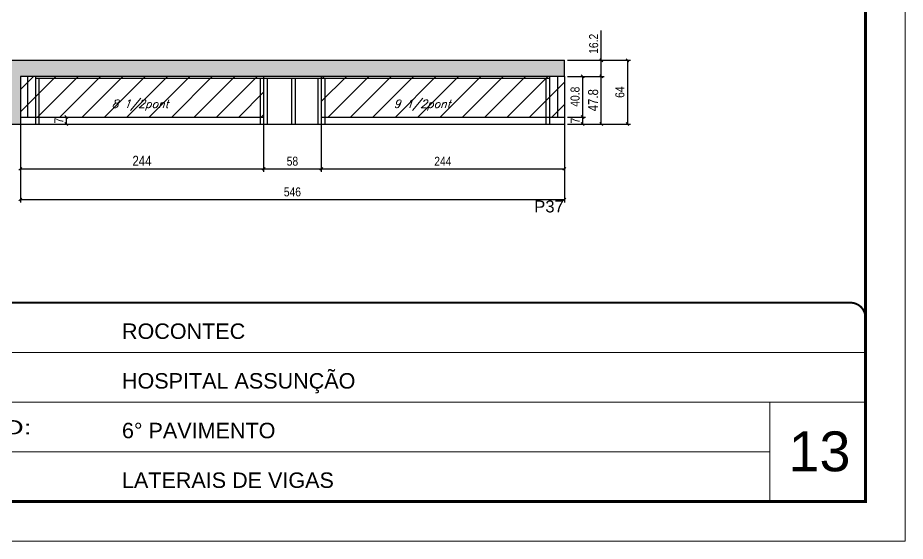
# Model space of a CAD drawing. Extents: x -20960 to -5926, y -2106 to 21915.
# Drawn here: x -11613 to -10722, y 17420 to 17945 of the extents above; entities that cross this region are included whole.
import ezdxf

# ---------------------------------------------------------------- set-up
doc = ezdxf.new("R2010")
doc.units = 0
doc.linetypes.add('CONTINUO', pattern=[0])
doc.linetypes.add('DASHED', pattern=[0.75, 0.5, -0.25])
for name, color, linetype in [('5', 5, 'Continuous'), ('COTA', 241, 'Continuous'), ('Painéis', 200, 'Continuous'), ('Reaproveitamento', 251, 'Continuous'), ('SARR_2.2x7', 40, 'Continuous'), ('SARR_3.5x7', 81, 'Continuous'), ('texto', 7, 'Continuous')]:
    doc.layers.add(name, color=color, linetype=linetype)
for name, color, linetype, lineweight in [('CARIMBO', 255, 'Continuous', 9), ('Folhas', 255, 'Continuous', 9), ('SARRAFO DE PRESSAO', 251, 'DASHED', 9)]:
    doc.layers.add(name, color=color, linetype=linetype, lineweight=lineweight)
doc.styles.add('ARIAL', font='arial.ttf')
doc.styles.add('COTA TECNICA', font='techl___.ttf', dxfattribs={"height": 10})
doc.styles.add('COTA TECNICA-50', font='techl___.ttf', dxfattribs={"height": 9})
doc.styles.add('Romans', font='romans.shx')
doc.styles.get("Standard").update_dxf_attribs({"font": 'arial.ttf'})
doc.styles.add('Tecnologia', font='')
doc.styles.get('Tecnologia').set_extended_font_data('Forgotten Futurist')
doc.dimstyles.new('COTA PAINEL-50', dxfattribs={"dimtxt": 9, "dimasz": 3, "dimexe": 3, "dimexo": 3, "dimgap": 3, "dimtad": 1, "dimdec": 1, "dimzin": 12, "dimdsep": 46, "dimtxsty": 'COTA TECNICA-50', "dimblk1": 'OBLIQUE', "dimblk2": 'OBLIQUE', "dimsah": 1, "dimcen": 0.9, "dimclrd": 4, "dimclre": 4, "dimclrt": 240, "dimadec": 1, "dimazin": 3, "dimtfac": 1, "dimtdec": 1, "dimtmove": 0, "dimatfit": 3, "dimfxl": 1, "dimtolj": 1, "dimtzin": 12, "dimarcsym": 0})
doc.dimstyles.new('PAINEL', dxfattribs={"dimtxt": 10, "dimasz": 3, "dimexe": 3, "dimexo": 3, "dimgap": 3, "dimtad": 1, "dimdec": 1, "dimzin": 12, "dimdsep": 46, "dimtxsty": 'COTA TECNICA', "dimblk1": 'OBLIQUE', "dimblk2": 'OBLIQUE', "dimsah": 1, "dimcen": 0.9, "dimclrd": 4, "dimclre": 4, "dimclrt": 240, "dimadec": 1, "dimazin": 3, "dimtfac": 1, "dimtdec": 1, "dimtmove": 0, "dimatfit": 3, "dimfxl": 1, "dimtolj": 1, "dimtzin": 12, "dimarcsym": 0})
pattern_1 = [(45, (-4768.5, -1148.575), (-11.22532, 11.22532), [])]

# ---------------------------------------------------------------- blocks, each defined once
blk = doc.blocks.new('9999999999')
at = {"color": 30, "linetype": 'CONTINUO'}
for p, q in [((98564.56, 34379.64), (99583.98, 34379.64)), ((98564.56, 34329.83), (99487.98, 34329.83)), ((99583.98, 34329.83), (99487.98, 34329.83)), ((99487.98, 34329.83), (99487.98, 34230.21)), ((98564.56, 34280.02), (99487.98, 34280.02))]:
    blk.add_line(p, q, dxfattribs=at)
at = {"color": 30, "linetype": 'CONTINUO', "const_width": 2}
blk.add_lwpolyline([(99583.98, 34230.21), (99583.98, 34414.45, 0.414214), (99568.98, 34429.45), (98228.98, 34429.45, 0.414214), (98213.98, 34414.45), (98213.98, 34245.21, 0.414214), (98228.98, 34230.21), (99583.98, 34230.21)], format="xyb", dxfattribs=at)
at = {"layer": 'Folhas'}
blk.add_lwpolyline([(98138.98, 34190.21), (99623.98, 34190.21), (99623.98, 35240.21), (98138.98, 35240.21)], close=True, dxfattribs=at)
at = {"layer": 'Folhas', "color": 30, "const_width": 3}
blk.add_lwpolyline([(98213.98, 34230.21), (99583.98, 34230.21), (99583.98, 35200.21), (98213.98, 35200.21)], close=True, dxfattribs=at)
at = {"color": 7, "linetype": 'Continuous', "ltscale": 5, "style": 'ARIAL'}
for s, height, p in [('ROCONTEC', 15.483, (98837.68, 34393.13)), ('HOSPITAL ASSUNÇÃO', 15.4829, (98837.68, 34343.32)), ('6° PAVIMENTO', 15.4829, (98837.68, 34293.51)), ('LATERAIS DE VIGAS', 15.4829, (98837.68, 34243.7))]:
    blk.add_text(s, height=height, dxfattribs=at).set_placement(p)
at = {"layer": 'Folhas', "color": 7, "style": 'Tecnologia', "width": 1.5}
blk.add_text('PAVIMENTO:', height=14, dxfattribs=at).set_placement((98573.65, 34297.5))
blk = doc.blocks.new('_Oblique')
at = {"color": 0, "linetype": 'ByBlock', "lineweight": -2}
blk.add_line((-0.5, -0.5), (0.5, 0.5), dxfattribs=at)
blk = doc.blocks.new('*D191')
at = {"layer": 'COTA', "color": 4, "linetype": 'ByBlock', "lineweight": -2, "transparency": 16777216}
for p, q in [((-11061.19, 17885.88), (-11024.18, 17885.88)), ((-11027.18, 17838.08), (-11027.18, 17885.88)), ((-11061.19, 17838.08), (-11024.18, 17838.08))]:
    blk.add_line(p, q, dxfattribs=at)
at = {"layer": 'Defpoints', "color": 0, "linetype": 'ByBlock', "transparency": 16777216}
for p in [(-11064.19, 17885.88), (-11027.18, 17885.88), (-11064.19, 17838.08)]:
    blk.add_point(p, dxfattribs=at)
at = {"layer": 'COTA', "color": 4, "linetype": 'ByBlock', "lineweight": -2, "transparency": 16777216, "xscale": 3, "yscale": 3, "zscale": 3}
for p, rotation in [((-11027.18, 17885.88), 90), ((-11027.18, 17838.08), 270)]:
    blk.add_blockref('_Oblique', p, dxfattribs=dict(at, rotation=rotation))
at = {"layer": 'COTA', "color": 240, "linetype": 'ByBlock', "transparency": 16777216, "insert": (-11035.27, 17861.98), "char_height": 10, "attachment_point": 5, "rotation": 90, "style": 'COTA TECNICA'}
blk.add_mtext('\\A1;47.8', dxfattribs=at)
blk = doc.blocks.new('*D202')
at = {"layer": 'COTA', "color": 4, "lineweight": -2, "transparency": 16777216}
for p, q in [((-11610.19, 17842.08), (-11610.19, 17790.16)), ((-11366.19, 17842.08), (-11366.19, 17790.16)), ((-11610.19, 17793.16), (-11366.19, 17793.16))]:
    blk.add_line(p, q, dxfattribs=at)
at = {"layer": 'Defpoints', "color": 0, "transparency": 16777216}
for p in [(-11610.19, 17845.08), (-11366.19, 17845.08), (-11366.19, 17793.16)]:
    blk.add_point(p, dxfattribs=at)
at = {"layer": 'COTA', "color": 4, "lineweight": -2, "transparency": 16777216, "xscale": 3, "yscale": 3, "zscale": 3, "rotation": 180}
blk.add_blockref('_Oblique', (-11610.19, 17793.16), dxfattribs=at)
at = {"layer": 'COTA', "color": 4, "lineweight": -2, "transparency": 16777216, "xscale": 3, "yscale": 3, "zscale": 3}
blk.add_blockref('_Oblique', (-11366.19, 17793.16), dxfattribs=at)
at = {"layer": 'COTA', "color": 240, "transparency": 16777216, "insert": (-11488.19, 17801.23), "char_height": 10, "attachment_point": 5, "style": 'COTA TECNICA'}
blk.add_mtext('\\A1;244', dxfattribs=at)
blk = doc.blocks.new('*D203')
at = {"layer": 'COTA', "color": 4, "lineweight": -2, "transparency": 16777216}
for p, q in [((-11064.19, 17842.08), (-11064.19, 17759.4)), ((-11610.19, 17835.08), (-11610.19, 17759.4)), ((-11610.19, 17762.4), (-11064.19, 17762.4))]:
    blk.add_line(p, q, dxfattribs=at)
at = {"layer": 'Defpoints', "color": 0, "transparency": 16777216}
for p in [(-11064.19, 17845.08), (-11610.19, 17838.08), (-11064.19, 17762.4)]:
    blk.add_point(p, dxfattribs=at)
at = {"layer": 'COTA', "color": 4, "lineweight": -2, "transparency": 16777216, "xscale": 3, "yscale": 3, "zscale": 3, "rotation": 180}
blk.add_blockref('_Oblique', (-11610.19, 17762.4), dxfattribs=at)
at = {"layer": 'COTA', "color": 4, "lineweight": -2, "transparency": 16777216, "xscale": 3, "yscale": 3, "zscale": 3}
blk.add_blockref('_Oblique', (-11064.19, 17762.4), dxfattribs=at)
at = {"layer": 'COTA', "color": 240, "transparency": 16777216, "insert": (-11337.19, 17770), "char_height": 9, "attachment_point": 5, "style": 'COTA TECNICA-50'}
blk.add_mtext('\\A1;546', dxfattribs=at)
blk = doc.blocks.new('*D204')
at = {"layer": 'COTA', "color": 4, "lineweight": -2, "transparency": 16777216}
for p, q in [((-11366.19, 17842.08), (-11366.19, 17790.16)), ((-11308.19, 17835.08), (-11308.19, 17790.16)), ((-11366.19, 17793.16), (-11308.19, 17793.16))]:
    blk.add_line(p, q, dxfattribs=at)
at = {"layer": 'Defpoints', "color": 0, "transparency": 16777216}
for p in [(-11366.19, 17845.08), (-11308.19, 17838.08), (-11308.19, 17793.16)]:
    blk.add_point(p, dxfattribs=at)
at = {"layer": 'COTA', "color": 4, "lineweight": -2, "transparency": 16777216, "xscale": 3, "yscale": 3, "zscale": 3, "rotation": 180}
blk.add_blockref('_Oblique', (-11366.19, 17793.16), dxfattribs=at)
at = {"layer": 'COTA', "color": 4, "lineweight": -2, "transparency": 16777216, "xscale": 3, "yscale": 3, "zscale": 3}
blk.add_blockref('_Oblique', (-11308.19, 17793.16), dxfattribs=at)
at = {"layer": 'COTA', "color": 240, "transparency": 16777216, "insert": (-11337.19, 17800.78), "char_height": 9, "attachment_point": 5, "style": 'COTA TECNICA-50'}
blk.add_mtext('\\A1;58', dxfattribs=at)
blk = doc.blocks.new('*D192')
at = {"layer": 'COTA', "color": 4, "lineweight": -2, "transparency": 16777216}
for p, q in [((-11308.19, 17842.08), (-11308.19, 17790.16)), ((-11064.19, 17842.08), (-11064.19, 17790.16)), ((-11308.19, 17793.16), (-11064.19, 17793.16))]:
    blk.add_line(p, q, dxfattribs=at)
at = {"layer": 'Defpoints', "color": 0, "transparency": 16777216}
for p in [(-11308.19, 17845.08), (-11064.19, 17845.08), (-11064.19, 17793.16)]:
    blk.add_point(p, dxfattribs=at)
at = {"layer": 'COTA', "color": 4, "lineweight": -2, "transparency": 16777216, "xscale": 3, "yscale": 3, "zscale": 3, "rotation": 180}
blk.add_blockref('_Oblique', (-11308.19, 17793.16), dxfattribs=at)
at = {"layer": 'COTA', "color": 4, "lineweight": -2, "transparency": 16777216, "xscale": 3, "yscale": 3, "zscale": 3}
blk.add_blockref('_Oblique', (-11064.19, 17793.16), dxfattribs=at)
at = {"layer": 'COTA', "color": 240, "transparency": 16777216, "insert": (-11186.19, 17800.73), "char_height": 9, "attachment_point": 5, "style": 'COTA TECNICA-50'}
blk.add_mtext('\\A1;244', dxfattribs=at)
blk = doc.blocks.new('*D205')
at = {"layer": 'COTA', "color": 4, "lineweight": -2, "transparency": 16777216}
for p, q in [((-11027.18, 17902.08), (-11027.18, 17932)), ((-11061.19, 17902.08), (-11024.18, 17902.08)), ((-11027.18, 17885.88), (-11027.18, 17902.08)), ((-11061.19, 17885.88), (-11024.18, 17885.88))]:
    blk.add_line(p, q, dxfattribs=at)
at = {"layer": 'Defpoints', "color": 0, "transparency": 16777216}
for p in [(-11064.19, 17902.08), (-11027.18, 17902.08), (-11064.19, 17885.88)]:
    blk.add_point(p, dxfattribs=at)
at = {"layer": 'COTA', "color": 4, "lineweight": -2, "transparency": 16777216, "xscale": 3, "yscale": 3, "zscale": 3}
for p, rotation in [((-11027.18, 17902.08), 90), ((-11027.18, 17885.88), 270)]:
    blk.add_blockref('_Oblique', p, dxfattribs=dict(at, rotation=rotation))
at = {"layer": 'COTA', "color": 240, "transparency": 16777216, "insert": (-11034.77, 17918.54), "char_height": 9, "attachment_point": 5, "rotation": 90, "style": 'COTA TECNICA-50'}
blk.add_mtext('\\A1;16.2', dxfattribs=at)
blk = doc.blocks.new('*D193')
at = {"layer": 'COTA', "color": 4, "lineweight": -2, "transparency": 16777216}
for p, q in [((-11061.19, 17902.08), (-10997.82, 17902.08)), ((-11000.82, 17902.08), (-11000.82, 17838.08)), ((-11061.19, 17838.08), (-10997.82, 17838.08))]:
    blk.add_line(p, q, dxfattribs=at)
at = {"layer": 'Defpoints', "color": 0, "transparency": 16777216}
for p in [(-11064.19, 17902.08), (-11064.19, 17838.08), (-11000.82, 17838.08)]:
    blk.add_point(p, dxfattribs=at)
at = {"layer": 'COTA', "color": 4, "lineweight": -2, "transparency": 16777216, "xscale": 3, "yscale": 3, "zscale": 3}
for p, rotation in [((-11000.82, 17902.08), 90), ((-11000.82, 17838.08), 270)]:
    blk.add_blockref('_Oblique', p, dxfattribs=dict(at, rotation=rotation))
at = {"layer": 'COTA', "color": 240, "transparency": 16777216, "insert": (-11008.42, 17870.08), "char_height": 9, "attachment_point": 5, "rotation": 90, "style": 'COTA TECNICA-50'}
blk.add_mtext('\\A1;64', dxfattribs=at)
blk = doc.blocks.new('*D207')
at = {"layer": 'COTA', "color": 4, "lineweight": -2, "transparency": 16777216}
for p, q in [((-11588.69, 17845.08), (-11561.02, 17845.08)), ((-11564.02, 17838.08), (-11564.02, 17845.08)), ((-11588.69, 17838.08), (-11561.02, 17838.08))]:
    blk.add_line(p, q, dxfattribs=at)
at = {"layer": 'Defpoints', "color": 0, "transparency": 16777216}
for p in [(-11591.69, 17845.08), (-11564.02, 17845.08), (-11591.69, 17838.08)]:
    blk.add_point(p, dxfattribs=at)
at = {"layer": 'COTA', "color": 4, "lineweight": -2, "transparency": 16777216, "xscale": 3, "yscale": 3, "zscale": 3}
for p, rotation in [((-11564.02, 17845.08), 90), ((-11564.02, 17838.08), 270)]:
    blk.add_blockref('_Oblique', p, dxfattribs=dict(at, rotation=rotation))
at = {"layer": 'COTA', "color": 240, "transparency": 16777216, "insert": (-11571.58, 17841.58), "char_height": 9, "attachment_point": 5, "rotation": 90, "style": 'COTA TECNICA-50'}
blk.add_mtext('\\A1;7', dxfattribs=at)
blk = doc.blocks.new('*D194')
at = {"layer": 'COTA', "color": 4, "lineweight": -2, "transparency": 16777216}
for p, q in [((-11061.19, 17845.08), (-11042.81, 17845.08)), ((-11045.81, 17838.08), (-11045.81, 17845.08)), ((-11061.19, 17838.08), (-11042.81, 17838.08))]:
    blk.add_line(p, q, dxfattribs=at)
at = {"layer": 'Defpoints', "color": 0, "transparency": 16777216}
for p in [(-11064.19, 17845.08), (-11045.81, 17845.08), (-11064.19, 17838.08)]:
    blk.add_point(p, dxfattribs=at)
at = {"layer": 'COTA', "color": 4, "lineweight": -2, "transparency": 16777216, "xscale": 3, "yscale": 3, "zscale": 3}
for p, rotation in [((-11045.81, 17845.08), 90), ((-11045.81, 17838.08), 270)]:
    blk.add_blockref('_Oblique', p, dxfattribs=dict(at, rotation=rotation))
at = {"layer": 'COTA', "color": 240, "transparency": 16777216, "insert": (-11053.37, 17841.58), "char_height": 9, "attachment_point": 5, "rotation": 90, "style": 'COTA TECNICA-50'}
blk.add_mtext('\\A1;7', dxfattribs=at)
blk = doc.blocks.new('*D195')
at = {"layer": 'COTA', "color": 4, "lineweight": -2, "transparency": 16777216}
for p, q in [((-11061.19, 17885.88), (-11042.81, 17885.88)), ((-11045.81, 17845.08), (-11045.81, 17885.88)), ((-11061.19, 17845.08), (-11042.81, 17845.08))]:
    blk.add_line(p, q, dxfattribs=at)
at = {"layer": 'Defpoints', "color": 0, "transparency": 16777216}
for p in [(-11064.19, 17885.88), (-11045.81, 17885.88), (-11064.19, 17845.08)]:
    blk.add_point(p, dxfattribs=at)
at = {"layer": 'COTA', "color": 4, "lineweight": -2, "transparency": 16777216, "xscale": 3, "yscale": 3, "zscale": 3}
for p, rotation in [((-11045.81, 17885.88), 90), ((-11045.81, 17845.08), 270)]:
    blk.add_blockref('_Oblique', p, dxfattribs=dict(at, rotation=rotation))
at = {"layer": 'COTA', "color": 240, "transparency": 16777216, "insert": (-11053.42, 17865.48), "char_height": 9, "attachment_point": 5, "rotation": 90, "style": 'COTA TECNICA-50'}
blk.add_mtext('\\A1;40.8', dxfattribs=at)

msp = doc.modelspace()

# ---------------------------------------------------------------- hatches: boundary and pattern name
at = {"layer": 'COTA', "linetype": 'ByBlock'}
h = msp.add_hatch(dxfattribs=at)
h.set_pattern_fill('AR-CONC', color=256, scale=0.03)
h.set_pattern_definition([(50, (-149412.5033, -5871.979), (5.46554007, -0.47817257), [0.5715, -6.2865]), (355, (-149412.5033, -5871.979), (-1.05730264, 5.73170536), [0.4572, -5.02921753]), (100.4514447, (-149412.048, -5872.019), (4.40823741, 5.25353256), [0.48570026, -5.34270734]), (46.1842, (-149412.503, -5870.455), (8.13237123, -1.26126984), [0.85725, -9.42975]), (96.6355576, (-149411.8256, -5870.56), (7.122124, 7.42278374), [0.7285507, -8.01406824]), (351.184151, (-149412.503, -5870.455), (7.122124, 7.42278374), [0.685799, -7.54379196]), (21, (-149411.7413, -5870.836), (4.54843174, -3.06795595), [0.5715, -6.2865]), (326, (-149411.7413, -5870.836), (1.85406085, 5.52563898), [0.4572, -5.0292]), (71.451445, (-149411.362, -5871.0916), (6.40249258, 2.45768307), [0.48570026, -5.34269813]), (37.5, (-149412.5033, -5871.979), (0.092658098, 2.536651166), [0, -4.96824, 0, -5.1054, 0, -5.04825]), (7.5, (-149412.5033, -5871.979), (2.004589875, 3.005417245), [0, -2.91084, 0, -4.85394, 0, -1.92405]), (327.5, (-149414.2025, -5871.979), (4.067717855, -0.17186232), [0, -1.905, 0, -5.9436, 0, -7.8867]), (317.5, (-149414.9645, -5871.979), (4.44387544, 0.76279473), [0, -2.4765, 0, -3.94716, 0, -5.6007])])
h.paths.add_polyline_path([(-11610.19, 17885.88), (-11064.19, 17885.88), (-11064.19, 17902.08), (-11834.29, 17902.08), (-11834.29, 17860.08), (-11660.19, 17860.08), (-11660.19, 17838.08), (-11610.19, 17838.08)])
at = {"layer": 'Reaproveitamento', "transparency": 33554684}
h = msp.add_hatch(dxfattribs=at)
h.set_pattern_fill('ANSI31', color=256, scale=5)
h.set_pattern_definition(pattern_1)
h.paths.add_polyline_path([(-11610.19, 17885.88), (-11610.19, 17845.08), (-11366.19, 17845.08), (-11366.19, 17885.88)])
h = msp.add_hatch(dxfattribs=at)
h.set_pattern_fill('ANSI31', color=256, scale=5)
h.set_pattern_definition(pattern_1)
h.paths.add_polyline_path([(-11064.19, 17845.08), (-11064.19, 17885.88), (-11308.19, 17885.88), (-11308.19, 17845.08)])

# ---------------------------------------------------------------- linework, layer by layer
at = {"layer": 'COTA', "linetype": 'ByBlock'}
for p, q in [((-11834.29, 17902.08), (-11064.19, 17902.08)), ((-11064.19, 17885.88), (-11064.19, 17902.08)), ((-11660.19, 17838.08), (-11610.19, 17838.08))]:
    msp.add_line(p, q, dxfattribs=at)
at = {"layer": 'Painéis', "linetype": 'ByBlock'}
for p, q in [((-11610.19, 17885.88), (-11610.19, 17838.08)), ((-11064.19, 17885.88), (-11610.19, 17885.88)), ((-11366.19, 17885.88), (-11366.19, 17838.08)), ((-11308.19, 17885.88), (-11308.19, 17838.08)), ((-11064.19, 17885.88), (-11064.19, 17838.08)), ((-11610.19, 17845.08), (-11366.19, 17845.08)), ((-11308.19, 17845.08), (-11064.19, 17845.08)), ((-11610.19, 17838.08), (-11064.19, 17838.08))]:
    msp.add_line(p, q, dxfattribs=at)
at = {"layer": 'SARR_2.2x7', "linetype": 'Continuous'}
for p, q in [((-11603.19, 17885.88), (-11603.19, 17845.08)), ((-11366.19, 17883.68), (-11595.19, 17883.68)), ((-11308.19, 17883.68), (-11366.19, 17883.68)), ((-11079.19, 17883.68), (-11308.19, 17883.68)), ((-11071.19, 17885.88), (-11071.19, 17845.08))]:
    msp.add_line(p, q, dxfattribs=at)
at = {"layer": 'SARR_3.5x7'}
for p, q in [((-11595.19, 17885.88), (-11595.19, 17838.08)), ((-11591.69, 17883.68), (-11591.69, 17838.08)), ((-11369.69, 17883.68), (-11369.69, 17838.08)), ((-11366.19, 17883.68), (-11366.19, 17838.08)), ((-11362.69, 17883.68), (-11362.69, 17838.08)), ((-11338, 17883.68), (-11338, 17838.08)), ((-11334.5, 17883.68), (-11334.5, 17838.08)), ((-11311.69, 17883.68), (-11311.69, 17838.08)), ((-11308.19, 17883.68), (-11308.19, 17838.08)), ((-11304.69, 17883.68), (-11304.69, 17838.08)), ((-11082.69, 17883.68), (-11082.69, 17838.08)), ((-11079.19, 17885.88), (-11079.19, 17838.08)), ((-11595.19, 17838.08), (-11591.69, 17838.08)), ((-11369.69, 17838.08), (-11362.69, 17838.08)), ((-11082.69, 17838.08), (-11079.19, 17838.08))]:
    msp.add_line(p, q, dxfattribs=at)

# ---------------------------------------------------------------- block references
at = {"layer": 'SARRAFO DE PRESSAO', "color": 6, "linetype": 'ByBlock'}
msp.add_blockref('9999999999', (-110345.98, -16770.54), dxfattribs=at)

# ---------------------------------------------------------------- texts
at = {"layer": '5', "linetype": 'Continuous'}
msp.add_text('P37', height=12, rotation=0.00004, dxfattribs=at).set_placement((-11094.51, 17749.41))
at = {"layer": 'CARIMBO', "style": 'ARIAL'}
msp.add_text('13', height=40, dxfattribs=at).set_placement((-10839.14, 17489.81))
at = {"layer": 'texto', "color": 2, "char_height": 8, "attachment_point": 5, "style": 'Romans'}
for s, insert in [('{\\Q19;\\C256;8 1/2pont}', (-11490.07, 17857.08)), ('{\\Q19;\\C256;9 1/2pont}', (-11206.96, 17857.08))]:
    msp.add_mtext(s, dxfattribs=dict(at, insert=insert))

# ---------------------------------------------------------------- dimensions: what is measured, and where the dimension line sits
at = {"layer": 'COTA', "color": 1}
for base, p1, p2, picture, middle in [((-11027.18, 17902.08), (-11064.19, 17885.88), (-11064.19, 17902.08), '*D205', (-11034.77, 17918.54)), ((-11000.82, 17838.08), (-11064.19, 17902.08), (-11064.19, 17838.08), '*D193', (-11008.42, 17870.08))]:
    dim = msp.add_linear_dim(base=base, p1=p1, p2=p2, angle=90, dimstyle='COTA PAINEL-50', dxfattribs=at)
    dim.commit()
    dim.dimension.update_dxf_attribs({"geometry": picture, "text_midpoint": middle})
at = {"layer": 'COTA', "linetype": 'ByBlock'}
dim = msp.add_linear_dim(base=(-11027.18, 17885.88), p1=(-11064.19, 17838.08), p2=(-11064.19, 17885.88), angle=90, dimstyle='PAINEL', dxfattribs=at)
dim.commit()
dim.dimension.update_dxf_attribs({"geometry": '*D191', "text_midpoint": (-11035.27, 17861.98)})
at = {"layer": 'COTA'}
dim = msp.add_linear_dim(base=(-11045.81, 17885.88), p1=(-11064.19, 17845.08), p2=(-11064.19, 17885.88), angle=90, dimstyle='COTA PAINEL-50', override={"dimtmove": 1}, dxfattribs=at)
dim.commit()
dim.dimension.update_dxf_attribs({"geometry": '*D195', "text_midpoint": (-11053.42, 17865.48)})
dim = msp.add_linear_dim(base=(-11366.19, 17793.16), p1=(-11610.19, 17845.08), p2=(-11366.19, 17845.08), dimstyle='PAINEL', dxfattribs=at)
dim.commit()
dim.dimension.update_dxf_attribs({"geometry": '*D202', "text_midpoint": (-11488.19, 17801.23)})
at = {"layer": 'COTA', "color": 1}
for base, p1, p2, picture, middle in [((-11064.19, 17762.4), (-11610.19, 17838.08), (-11064.19, 17845.08), '*D203', (-11337.19, 17770)), ((-11308.19, 17793.16), (-11366.19, 17845.08), (-11308.19, 17838.08), '*D204', (-11337.19, 17800.78)), ((-11064.19, 17793.16), (-11308.19, 17845.08), (-11064.19, 17845.08), '*D192', (-11186.19, 17800.73))]:
    dim = msp.add_linear_dim(base=base, p1=p1, p2=p2, dimstyle='COTA PAINEL-50', dxfattribs=at)
    dim.commit()
    dim.dimension.update_dxf_attribs({"geometry": picture, "text_midpoint": middle})
at = {"layer": 'COTA'}
for base, p1, p2, picture, middle in [((-11564.02, 17845.08), (-11591.69, 17838.08), (-11591.69, 17845.08), '*D207', (-11564.02, 17841.58)), ((-11045.81, 17845.08), (-11064.19, 17838.08), (-11064.19, 17845.08), '*D194', (-11045.81, 17841.58))]:
    dim = msp.add_linear_dim(base=base, p1=p1, p2=p2, angle=90, dimstyle='COTA PAINEL-50', dxfattribs=at)
    dim.commit()
    dim.dimension.update_dxf_attribs({"geometry": picture, "text_midpoint": middle, "dimtype": 160})

doc.saveas('drawing.dxf')
